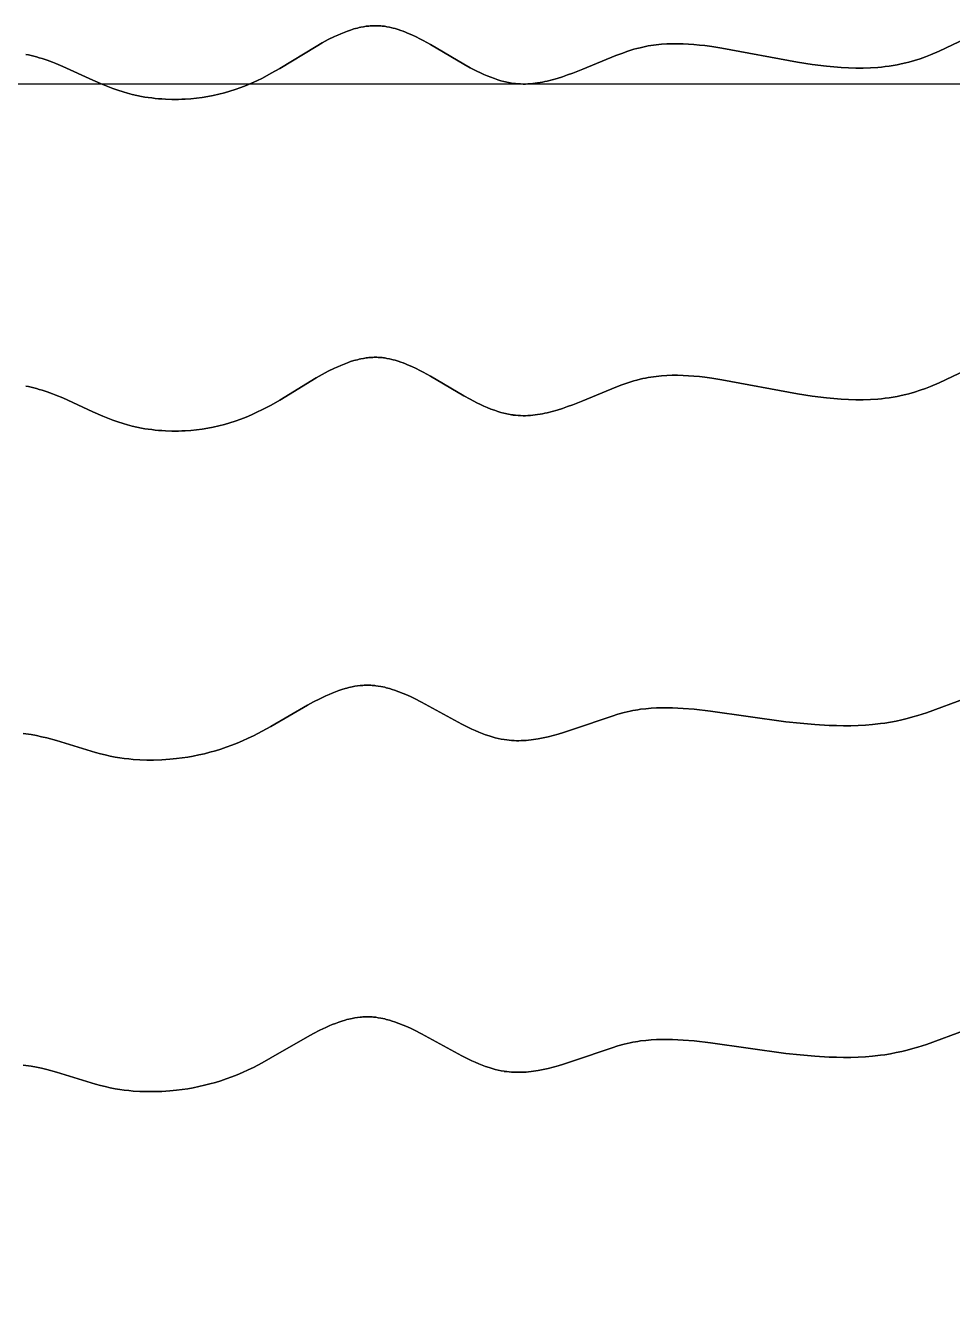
# Model space of a CAD drawing. Header units: feet. Extents: x 0 to 1.5, y 93.18 to 96.08.
# Drawn here: x 0.1875 to 0.375, y 95.752 to 96.0117 of the extents above; entities that cross this region are included whole.
import ezdxf

# ---------------------------------------------------------------- set-up
doc = ezdxf.new("R2010")
doc.units = ezdxf.units.FT
doc.header["$MEASUREMENT"] = 0
doc.layers.add('Default', color=7, linetype='Continuous', true_color=0x000000)

msp = doc.modelspace()

# ---------------------------------------------------------------- linework, layer by layer
at = {"layer": 'Default'}
for points in [[(0.1875, 96.00592), (0.18806, 96.00582), (0.18862, 96.0057), (0.18917, 96.00556), (0.18972, 96.00542), (0.19026, 96.00526), (0.19081, 96.0051), (0.19188, 96.00474), (0.19295, 96.00434), (0.19362, 96.00408), (0.195, 96.00351), (0.2011, 96.00072), (0.20309, 95.99985), (0.2041, 95.99943), (0.20512, 95.99904), (0.20615, 95.99867), (0.2072, 95.99833), (0.20812, 95.99807), (0.20905, 95.99783), (0.20999, 95.99761), (0.21094, 95.99742), (0.21162, 95.9973), (0.21231, 95.9972), (0.213, 95.99711), (0.2137, 95.99703), (0.21439, 95.99696), (0.21508, 95.99691), (0.21578, 95.99687), (0.2171, 95.99682), (0.21845, 95.99682), (0.21913, 95.99684), (0.2198, 95.99687), (0.22094, 95.99695), (0.22208, 95.99706), (0.22322, 95.99721), (0.22435, 95.99739), (0.22547, 95.99761), (0.22659, 95.99786), (0.2277, 95.99814), (0.2288, 95.99846), (0.22991, 95.99882), (0.23102, 95.99921), (0.23212, 95.99964), (0.2332, 96.0001), (0.2343, 96.00061), (0.23539, 96.00115), (0.23716, 96.0021), (0.2389, 96.00309), (0.24629, 96.00756), (0.24751, 96.00826), (0.24874, 96.00892), (0.24999, 96.00954), (0.25063, 96.00983), (0.25128, 96.01012), (0.25193, 96.01038), (0.25259, 96.01063), (0.25325, 96.01086), (0.25391, 96.01107), (0.25426, 96.01117), (0.25462, 96.01126), (0.25497, 96.01134), (0.25532, 96.01142), (0.25586, 96.01152), (0.25613, 96.01157), (0.2564, 96.01161), (0.25667, 96.01164), (0.25694, 96.01167), (0.25721, 96.0117), (0.25747, 96.01172), (0.25775, 96.01173), (0.25802, 96.01174), (0.25829, 96.01174), (0.25856, 96.01174), (0.25883, 96.01173), (0.2591, 96.01172), (0.25937, 96.0117), (0.25965, 96.01167), (0.25989, 96.01164), (0.26013, 96.01161), (0.26037, 96.01157), (0.26061, 96.01153), (0.26109, 96.01144), (0.26156, 96.01133), (0.26189, 96.01124), (0.26223, 96.01115), (0.26288, 96.01095), (0.26343, 96.01076), (0.26388, 96.0106), (0.26433, 96.01043), (0.26477, 96.01025), (0.26565, 96.00986), (0.26651, 96.00946), (0.26723, 96.0091), (0.26795, 96.00872), (0.26938, 96.00793), (0.27614, 96.00398), (0.27747, 96.00324), (0.27882, 96.00254), (0.27951, 96.0022), (0.28021, 96.00188), (0.28091, 96.00157), (0.28162, 96.00129), (0.28234, 96.00102), (0.28306, 96.00078), (0.28366, 96.00059), (0.28428, 96.00043), (0.28458, 96.00035), (0.28489, 96.00028), (0.2852, 96.00022), (0.28552, 96.00016), (0.28581, 96.00011), (0.28611, 96.00007), (0.28614, 96.00006), (0.28664, 96.00001), (0.28714, 95.99997), (0.28764, 95.99994), (0.28813, 95.99993), (0.28863, 95.99993), (0.28912, 95.99995), (0.28962, 95.99998), (0.29011, 96.00003), (0.2906, 96.00009), (0.29109, 96.00015), (0.29158, 96.00023), (0.29207, 96.00032), (0.29256, 96.00042), (0.29304, 96.00053), (0.29401, 96.00078), (0.29505, 96.00107), (0.2961, 96.0014), (0.29714, 96.00176), (0.29818, 96.00214), (0.30024, 96.00295), (0.3069, 96.00569), (0.30811, 96.00614), (0.30933, 96.00657), (0.30995, 96.00677), (0.31057, 96.00696), (0.31119, 96.00713), (0.31182, 96.00729), (0.31236, 96.00742), (0.3129, 96.00753), (0.31343, 96.00764), (0.31397, 96.00773), (0.31451, 96.00781), (0.31505, 96.00788), (0.3156, 96.00794), (0.31614, 96.00799), (0.31723, 96.00806), (0.31832, 96.0081), (0.31941, 96.0081), (0.32051, 96.00808), (0.32162, 96.00802), (0.32273, 96.00794), (0.32384, 96.00783), (0.32494, 96.00771), (0.32637, 96.00752), (0.32835, 96.00722), (0.34369, 96.00433), (0.34663, 96.00388), (0.34956, 96.00353), (0.35103, 96.00339), (0.35251, 96.00327), (0.35399, 96.0032), (0.35548, 96.00316), (0.35697, 96.00316), (0.35845, 96.00321), (0.35993, 96.00331), (0.36067, 96.00337), (0.3614, 96.00345), (0.36223, 96.00356), (0.36305, 96.00369), (0.36387, 96.00384), (0.36468, 96.004), (0.36561, 96.00422), (0.36618, 96.00437), (0.36733, 96.0047), (0.36846, 96.00506), (0.36959, 96.00546), (0.37058, 96.00584), (0.37235, 96.00658), (0.38043, 96.0104)], [(0.38043, 96.0104), (0.37235, 96.00658), (0.37058, 96.00584), (0.36959, 96.00546), (0.36846, 96.00506), (0.36733, 96.0047), (0.36618, 96.00437), (0.36561, 96.00422), (0.36468, 96.004), (0.36387, 96.00384), (0.36305, 96.00369), (0.36223, 96.00356), (0.3614, 96.00345), (0.36067, 96.00337), (0.35993, 96.00331), (0.35845, 96.00321), (0.35697, 96.00316), (0.35548, 96.00316), (0.35399, 96.0032), (0.35251, 96.00327), (0.35103, 96.00339), (0.34956, 96.00353), (0.34663, 96.00388), (0.34369, 96.00433), (0.32835, 96.00722), (0.32637, 96.00752), (0.32494, 96.00771), (0.32384, 96.00783), (0.32273, 96.00794), (0.32162, 96.00802), (0.32051, 96.00808), (0.31941, 96.0081), (0.31832, 96.0081), (0.31723, 96.00806), (0.31614, 96.00799), (0.3156, 96.00794), (0.31505, 96.00788), (0.31451, 96.00781), (0.31397, 96.00773), (0.31343, 96.00764), (0.3129, 96.00753), (0.31236, 96.00742), (0.31182, 96.00729), (0.31119, 96.00713), (0.31057, 96.00696), (0.30995, 96.00677), (0.30933, 96.00657), (0.30811, 96.00614), (0.3069, 96.00569), (0.30024, 96.00295), (0.29818, 96.00214), (0.29714, 96.00176), (0.2961, 96.0014), (0.29505, 96.00107), (0.29401, 96.00078), (0.29304, 96.00053), (0.29256, 96.00042), (0.29207, 96.00032), (0.29158, 96.00023), (0.29109, 96.00015), (0.2906, 96.00009), (0.29011, 96.00003), (0.28962, 95.99998), (0.28912, 95.99995), (0.28863, 95.99993), (0.28813, 95.99993), (0.28764, 95.99994), (0.28714, 95.99997), (0.28664, 96.00001), (0.28614, 96.00006), (0.28611, 96.00007), (0.28581, 96.00011), (0.28552, 96.00016), (0.2852, 96.00022), (0.28489, 96.00028), (0.28458, 96.00035), (0.28428, 96.00043), (0.28366, 96.00059), (0.28306, 96.00078), (0.28234, 96.00102), (0.28162, 96.00129), (0.28091, 96.00157), (0.28021, 96.00188), (0.27951, 96.0022), (0.27882, 96.00254), (0.27747, 96.00324), (0.27614, 96.00398), (0.26938, 96.00793), (0.26795, 96.00872), (0.26723, 96.0091), (0.26651, 96.00946), (0.26565, 96.00986), (0.26477, 96.01025), (0.26433, 96.01043), (0.26388, 96.0106), (0.26343, 96.01076), (0.26288, 96.01095), (0.26223, 96.01115), (0.26189, 96.01124), (0.26156, 96.01133), (0.26109, 96.01144), (0.26061, 96.01153), (0.26037, 96.01157), (0.26013, 96.01161), (0.25989, 96.01164), (0.25965, 96.01167), (0.25937, 96.0117), (0.2591, 96.01172), (0.25883, 96.01173), (0.25856, 96.01174), (0.25829, 96.01174), (0.25802, 96.01174), (0.25775, 96.01173), (0.25747, 96.01172), (0.25721, 96.0117), (0.25694, 96.01167), (0.25667, 96.01164), (0.2564, 96.01161), (0.25613, 96.01157), (0.25586, 96.01152), (0.25532, 96.01142), (0.25497, 96.01134), (0.25462, 96.01126), (0.25426, 96.01117), (0.25391, 96.01107), (0.25325, 96.01086), (0.25259, 96.01063), (0.25193, 96.01038), (0.25128, 96.01012), (0.25063, 96.00983), (0.24999, 96.00954), (0.24874, 96.00892), (0.24751, 96.00826), (0.24629, 96.00756), (0.2389, 96.00309), (0.23716, 96.0021), (0.23539, 96.00115), (0.2343, 96.00061), (0.2332, 96.0001), (0.23212, 95.99964), (0.23102, 95.99921), (0.22991, 95.99882), (0.2288, 95.99846), (0.2277, 95.99814), (0.22659, 95.99786), (0.22547, 95.99761), (0.22435, 95.99739), (0.22322, 95.99721), (0.22208, 95.99706), (0.22094, 95.99695), (0.2198, 95.99687), (0.21913, 95.99684), (0.21845, 95.99682), (0.2171, 95.99682), (0.21578, 95.99687), (0.21508, 95.99691), (0.21439, 95.99696), (0.2137, 95.99703), (0.213, 95.99711), (0.21231, 95.9972), (0.21162, 95.9973), (0.21094, 95.99742), (0.20999, 95.99761), (0.20905, 95.99783), (0.20812, 95.99807), (0.2072, 95.99833), (0.20615, 95.99867), (0.20512, 95.99904), (0.2041, 95.99943), (0.20309, 95.99985), (0.2011, 96.00072), (0.195, 96.00351), (0.19362, 96.00408), (0.19295, 96.00434), (0.19188, 96.00474), (0.19081, 96.0051), (0.19026, 96.00526), (0.18972, 96.00542), (0.18917, 96.00556), (0.18862, 96.0057), (0.18806, 96.00582), (0.1875, 96.00592)], [(0.1875, 95.93881), (0.18806, 95.9387), (0.18862, 95.93858), (0.18917, 95.93845), (0.18972, 95.93831), (0.19026, 95.93815), (0.19081, 95.93798), (0.19188, 95.93762), (0.19295, 95.93723), (0.19362, 95.93697), (0.195, 95.9364), (0.2011, 95.93361), (0.20309, 95.93273), (0.2041, 95.93232), (0.20512, 95.93193), (0.20615, 95.93156), (0.2072, 95.93122), (0.20812, 95.93095), (0.20905, 95.93071), (0.20999, 95.9305), (0.21094, 95.93031), (0.21162, 95.93019), (0.21231, 95.93009), (0.213, 95.92999), (0.2137, 95.92991), (0.21439, 95.92985), (0.21508, 95.92979), (0.21578, 95.92975), (0.2171, 95.92971), (0.21845, 95.92971), (0.21913, 95.92973), (0.2198, 95.92976), (0.22094, 95.92983), (0.22208, 95.92995), (0.22322, 95.9301), (0.22435, 95.93028), (0.22547, 95.9305), (0.22659, 95.93075), (0.2277, 95.93103), (0.2288, 95.93135), (0.22991, 95.93171), (0.23102, 95.9321), (0.23212, 95.93253), (0.2332, 95.93299), (0.2343, 95.9335), (0.23539, 95.93404), (0.23716, 95.93498), (0.2389, 95.93598), (0.24629, 95.94045), (0.24751, 95.94115), (0.24874, 95.9418), (0.24999, 95.94243), (0.25063, 95.94272), (0.25128, 95.943), (0.25193, 95.94327), (0.25259, 95.94352), (0.25325, 95.94375), (0.25391, 95.94396), (0.25426, 95.94405), (0.25462, 95.94415), (0.25497, 95.94423), (0.25532, 95.94431), (0.25586, 95.94441), (0.25613, 95.94446), (0.2564, 95.9445), (0.25667, 95.94453), (0.25694, 95.94456), (0.25721, 95.94458), (0.25747, 95.9446), (0.25775, 95.94462), (0.25802, 95.94463), (0.25829, 95.94463), (0.25856, 95.94463), (0.25883, 95.94462), (0.2591, 95.9446), (0.25937, 95.94458), (0.25965, 95.94456), (0.25989, 95.94453), (0.26013, 95.9445), (0.26037, 95.94446), (0.26061, 95.94442), (0.26109, 95.94433), (0.26156, 95.94422), (0.26189, 95.94413), (0.26223, 95.94404), (0.26288, 95.94384), (0.26343, 95.94365), (0.26388, 95.94349), (0.26433, 95.94331), (0.26477, 95.94313), (0.26565, 95.94275), (0.26651, 95.94234), (0.26723, 95.94199), (0.26795, 95.94161), (0.26938, 95.94082), (0.27614, 95.93686), (0.27747, 95.93613), (0.27882, 95.93543), (0.27951, 95.93509), (0.28021, 95.93477), (0.28091, 95.93446), (0.28162, 95.93417), (0.28234, 95.93391), (0.28306, 95.93366), (0.28366, 95.93348), (0.28428, 95.93331), (0.28458, 95.93324), (0.28489, 95.93317), (0.2852, 95.93311), (0.28552, 95.93305), (0.28581, 95.933), (0.28611, 95.93296), (0.28614, 95.93295), (0.28664, 95.93289), (0.28714, 95.93285), (0.28764, 95.93283), (0.28813, 95.93282), (0.28863, 95.93282), (0.28912, 95.93284), (0.28962, 95.93287), (0.29011, 95.93292), (0.2906, 95.93297), (0.29109, 95.93304), (0.29158, 95.93312), (0.29207, 95.93321), (0.29256, 95.93331), (0.29304, 95.93342), (0.29401, 95.93366), (0.29505, 95.93396), (0.2961, 95.93429), (0.29714, 95.93465), (0.29818, 95.93503), (0.30024, 95.93584), (0.3069, 95.93858), (0.30811, 95.93903), (0.30933, 95.93946), (0.30995, 95.93966), (0.31057, 95.93985), (0.31119, 95.94002), (0.31182, 95.94018), (0.31236, 95.94031), (0.3129, 95.94042), (0.31343, 95.94052), (0.31397, 95.94062), (0.31451, 95.9407), (0.31505, 95.94077), (0.3156, 95.94083), (0.31614, 95.94088), (0.31723, 95.94095), (0.31832, 95.94099), (0.31941, 95.94099), (0.32051, 95.94096), (0.32162, 95.94091), (0.32273, 95.94082), (0.32384, 95.94072), (0.32494, 95.94059), (0.32637, 95.94041), (0.32835, 95.9401), (0.34369, 95.93722), (0.34663, 95.93677), (0.34956, 95.93641), (0.35103, 95.93627), (0.35251, 95.93616), (0.35399, 95.93609), (0.35548, 95.93605), (0.35697, 95.93605), (0.35845, 95.9361), (0.35993, 95.93619), (0.36067, 95.93626), (0.3614, 95.93634), (0.36223, 95.93645), (0.36305, 95.93658), (0.36387, 95.93673), (0.36468, 95.93689), (0.36561, 95.93711), (0.36618, 95.93726), (0.36733, 95.93758), (0.36846, 95.93795), (0.36959, 95.93835), (0.37058, 95.93873), (0.37235, 95.93946), (0.38043, 95.94329)], [(0.38043, 95.94329), (0.37235, 95.93946), (0.37058, 95.93873), (0.36959, 95.93835), (0.36846, 95.93795), (0.36733, 95.93758), (0.36618, 95.93726), (0.36561, 95.93711), (0.36468, 95.93689), (0.36387, 95.93673), (0.36305, 95.93658), (0.36223, 95.93645), (0.3614, 95.93634), (0.36067, 95.93626), (0.35993, 95.93619), (0.35845, 95.9361), (0.35697, 95.93605), (0.35548, 95.93605), (0.35399, 95.93609), (0.35251, 95.93616), (0.35103, 95.93627), (0.34956, 95.93641), (0.34663, 95.93677), (0.34369, 95.93722), (0.32835, 95.9401), (0.32637, 95.94041), (0.32494, 95.94059), (0.32384, 95.94072), (0.32273, 95.94082), (0.32162, 95.94091), (0.32051, 95.94096), (0.31941, 95.94099), (0.31832, 95.94099), (0.31723, 95.94095), (0.31614, 95.94088), (0.3156, 95.94083), (0.31505, 95.94077), (0.31451, 95.9407), (0.31397, 95.94062), (0.31343, 95.94052), (0.3129, 95.94042), (0.31236, 95.94031), (0.31182, 95.94018), (0.31119, 95.94002), (0.31057, 95.93985), (0.30995, 95.93966), (0.30933, 95.93946), (0.30811, 95.93903), (0.3069, 95.93858), (0.30024, 95.93584), (0.29818, 95.93503), (0.29714, 95.93465), (0.2961, 95.93429), (0.29505, 95.93396), (0.29401, 95.93366), (0.29304, 95.93342), (0.29256, 95.93331), (0.29207, 95.93321), (0.29158, 95.93312), (0.29109, 95.93304), (0.2906, 95.93297), (0.29011, 95.93292), (0.28962, 95.93287), (0.28912, 95.93284), (0.28863, 95.93282), (0.28813, 95.93282), (0.28764, 95.93283), (0.28714, 95.93285), (0.28664, 95.93289), (0.28614, 95.93295), (0.28611, 95.93296), (0.28581, 95.933), (0.28552, 95.93305), (0.2852, 95.93311), (0.28489, 95.93317), (0.28458, 95.93324), (0.28428, 95.93331), (0.28366, 95.93348), (0.28306, 95.93366), (0.28234, 95.93391), (0.28162, 95.93417), (0.28091, 95.93446), (0.28021, 95.93477), (0.27951, 95.93509), (0.27882, 95.93543), (0.27747, 95.93613), (0.27614, 95.93686), (0.26938, 95.94082), (0.26795, 95.94161), (0.26723, 95.94199), (0.26651, 95.94234), (0.26565, 95.94275), (0.26477, 95.94313), (0.26433, 95.94331), (0.26388, 95.94349), (0.26343, 95.94365), (0.26288, 95.94384), (0.26223, 95.94404), (0.26189, 95.94413), (0.26156, 95.94422), (0.26109, 95.94433), (0.26061, 95.94442), (0.26037, 95.94446), (0.26013, 95.9445), (0.25989, 95.94453), (0.25965, 95.94456), (0.25937, 95.94458), (0.2591, 95.9446), (0.25883, 95.94462), (0.25856, 95.94463), (0.25829, 95.94463), (0.25802, 95.94463), (0.25775, 95.94462), (0.25747, 95.9446), (0.25721, 95.94458), (0.25694, 95.94456), (0.25667, 95.94453), (0.2564, 95.9445), (0.25613, 95.94446), (0.25586, 95.94441), (0.25532, 95.94431), (0.25497, 95.94423), (0.25462, 95.94415), (0.25426, 95.94405), (0.25391, 95.94396), (0.25325, 95.94375), (0.25259, 95.94352), (0.25193, 95.94327), (0.25128, 95.943), (0.25063, 95.94272), (0.24999, 95.94243), (0.24874, 95.9418), (0.24751, 95.94115), (0.24629, 95.94045), (0.2389, 95.93598), (0.23716, 95.93498), (0.23539, 95.93404), (0.2343, 95.9335), (0.2332, 95.93299), (0.23212, 95.93253), (0.23102, 95.9321), (0.22991, 95.93171), (0.2288, 95.93135), (0.2277, 95.93103), (0.22659, 95.93075), (0.22547, 95.9305), (0.22435, 95.93028), (0.22322, 95.9301), (0.22208, 95.92995), (0.22094, 95.92983), (0.2198, 95.92976), (0.21913, 95.92973), (0.21845, 95.92971), (0.2171, 95.92971), (0.21578, 95.92975), (0.21508, 95.92979), (0.21439, 95.92985), (0.2137, 95.92991), (0.213, 95.92999), (0.21231, 95.93009), (0.21162, 95.93019), (0.21094, 95.93031), (0.20999, 95.9305), (0.20905, 95.93071), (0.20812, 95.93095), (0.2072, 95.93122), (0.20615, 95.93156), (0.20512, 95.93193), (0.2041, 95.93232), (0.20309, 95.93273), (0.2011, 95.93361), (0.195, 95.9364), (0.19362, 95.93697), (0.19295, 95.93723), (0.19188, 95.93762), (0.19081, 95.93798), (0.19026, 95.93815), (0.18972, 95.93831), (0.18917, 95.93845), (0.18862, 95.93858), (0.18806, 95.9387), (0.1875, 95.93881)], [(0.18702, 95.8685), (0.18755, 95.86843), (0.18861, 95.86828), (0.18967, 95.86809), (0.19073, 95.86786), (0.19178, 95.86762), (0.19376, 95.86709), (0.20164, 95.86468), (0.20261, 95.86441), (0.2036, 95.86416), (0.20459, 95.86394), (0.20561, 95.86374), (0.20652, 95.86358), (0.20743, 95.86345), (0.20835, 95.86335), (0.20927, 95.86326), (0.21063, 95.86318), (0.21199, 95.86314), (0.21336, 95.86314), (0.21504, 95.8632), (0.21668, 95.8633), (0.21802, 95.86343), (0.21915, 95.86357), (0.22029, 95.86374), (0.22142, 95.86394), (0.22255, 95.86417), (0.22367, 95.86442), (0.22478, 95.8647), (0.22588, 95.86501), (0.22698, 95.86535), (0.2281, 95.86572), (0.22921, 95.86613), (0.2303, 95.86656), (0.23139, 95.86702), (0.2325, 95.86753), (0.23359, 95.86806), (0.23536, 95.86898), (0.23711, 95.86995), (0.24453, 95.87426), (0.24576, 95.87492), (0.247, 95.87555), (0.24825, 95.87615), (0.24889, 95.87643), (0.24953, 95.8767), (0.25018, 95.87696), (0.25084, 95.8772), (0.2515, 95.87742), (0.25216, 95.87762), (0.25251, 95.87771), (0.25286, 95.8778), (0.25322, 95.87788), (0.25357, 95.87796), (0.25411, 95.87806), (0.25464, 95.87814), (0.25518, 95.87821), (0.25545, 95.87823), (0.25572, 95.87825), (0.25599, 95.87827), (0.25626, 95.87828), (0.25653, 95.87829), (0.2568, 95.87829), (0.25707, 95.87828), (0.25735, 95.87827), (0.25762, 95.87825), (0.25789, 95.87823), (0.25813, 95.87821), (0.25837, 95.87818), (0.25885, 95.87811), (0.25933, 95.87803), (0.2598, 95.87793), (0.26014, 95.87785), (0.26047, 95.87777), (0.26113, 95.87759), (0.26167, 95.87742), (0.26212, 95.87727), (0.26301, 95.87695), (0.26389, 95.8766), (0.26475, 95.87623), (0.26547, 95.8759), (0.26619, 95.87556), (0.26762, 95.87483), (0.27573, 95.8704), (0.27708, 95.86973), (0.27776, 95.8694), (0.27846, 95.86909), (0.27916, 95.86879), (0.27986, 95.86851), (0.28057, 95.86825), (0.28128, 95.86801), (0.28189, 95.86782), (0.2825, 95.86765), (0.28311, 95.8675), (0.28373, 95.86737), (0.28432, 95.86726), (0.28435, 95.86726), (0.28485, 95.86719), (0.28534, 95.86713), (0.28583, 95.86709), (0.28632, 95.86706), (0.28681, 95.86705), (0.2873, 95.86705), (0.28779, 95.86706), (0.28828, 95.86708), (0.28877, 95.86711), (0.28926, 95.86716), (0.28975, 95.86721), (0.29023, 95.86728), (0.29072, 95.86735), (0.29121, 95.86743), (0.29218, 95.86762), (0.29321, 95.86785), (0.29424, 95.86811), (0.29527, 95.86839), (0.2963, 95.8687), (0.29834, 95.86936), (0.30614, 95.87204), (0.30735, 95.87241), (0.30857, 95.87274), (0.30918, 95.87289), (0.30979, 95.87303), (0.31033, 95.87313), (0.31086, 95.87323), (0.31139, 95.87332), (0.31192, 95.8734), (0.31299, 95.87352), (0.31406, 95.87362), (0.31513, 95.87368), (0.31621, 95.87371), (0.31729, 95.87371), (0.31837, 95.87369), (0.31946, 95.87365), (0.32056, 95.87358), (0.32274, 95.87341), (0.3261, 95.87303), (0.34132, 95.87089), (0.34424, 95.87057), (0.34715, 95.87032), (0.35007, 95.87015), (0.35154, 95.8701), (0.35301, 95.87008), (0.35448, 95.87009), (0.35595, 95.87013), (0.35741, 95.87021), (0.35886, 95.87033), (0.3605, 95.87051), (0.36131, 95.87062), (0.36247, 95.87081), (0.36361, 95.87103), (0.36475, 95.87128), (0.36588, 95.87155), (0.367, 95.87186), (0.36799, 95.87215), (0.36975, 95.87271), (0.37779, 95.87566)], [(0.37779, 95.87566), (0.36975, 95.87271), (0.36799, 95.87215), (0.367, 95.87186), (0.36588, 95.87155), (0.36475, 95.87128), (0.36361, 95.87103), (0.36247, 95.87081), (0.36131, 95.87062), (0.3605, 95.87051), (0.35886, 95.87033), (0.35741, 95.87021), (0.35595, 95.87013), (0.35448, 95.87009), (0.35301, 95.87008), (0.35154, 95.8701), (0.35007, 95.87015), (0.34715, 95.87032), (0.34424, 95.87057), (0.34132, 95.87089), (0.3261, 95.87303), (0.32274, 95.87341), (0.32056, 95.87358), (0.31946, 95.87365), (0.31837, 95.87369), (0.31729, 95.87371), (0.31621, 95.87371), (0.31513, 95.87368), (0.31406, 95.87362), (0.31299, 95.87352), (0.31192, 95.8734), (0.31139, 95.87332), (0.31086, 95.87323), (0.31033, 95.87313), (0.30979, 95.87303), (0.30918, 95.87289), (0.30857, 95.87274), (0.30735, 95.87241), (0.30614, 95.87204), (0.29834, 95.86936), (0.2963, 95.8687), (0.29527, 95.86839), (0.29424, 95.86811), (0.29321, 95.86785), (0.29218, 95.86762), (0.29121, 95.86743), (0.29072, 95.86735), (0.29023, 95.86728), (0.28975, 95.86721), (0.28926, 95.86716), (0.28877, 95.86711), (0.28828, 95.86708), (0.28779, 95.86706), (0.2873, 95.86705), (0.28681, 95.86705), (0.28632, 95.86706), (0.28583, 95.86709), (0.28534, 95.86713), (0.28485, 95.86719), (0.28435, 95.86726), (0.28432, 95.86726), (0.28373, 95.86737), (0.28311, 95.8675), (0.2825, 95.86765), (0.28189, 95.86782), (0.28128, 95.86801), (0.28057, 95.86825), (0.27986, 95.86851), (0.27916, 95.86879), (0.27846, 95.86909), (0.27776, 95.8694), (0.27708, 95.86973), (0.27573, 95.8704), (0.26762, 95.87483), (0.26619, 95.87556), (0.26547, 95.8759), (0.26475, 95.87623), (0.26389, 95.8766), (0.26301, 95.87695), (0.26212, 95.87727), (0.26167, 95.87742), (0.26113, 95.87759), (0.26047, 95.87777), (0.26014, 95.87785), (0.2598, 95.87793), (0.25933, 95.87803), (0.25885, 95.87811), (0.25837, 95.87818), (0.25813, 95.87821), (0.25789, 95.87823), (0.25762, 95.87825), (0.25735, 95.87827), (0.25707, 95.87828), (0.2568, 95.87829), (0.25653, 95.87829), (0.25626, 95.87828), (0.25599, 95.87827), (0.25572, 95.87825), (0.25545, 95.87823), (0.25518, 95.87821), (0.25464, 95.87814), (0.25411, 95.87806), (0.25357, 95.87796), (0.25322, 95.87788), (0.25286, 95.8778), (0.25251, 95.87771), (0.25216, 95.87762), (0.2515, 95.87742), (0.25084, 95.8772), (0.25018, 95.87696), (0.24953, 95.8767), (0.24889, 95.87643), (0.24825, 95.87615), (0.247, 95.87555), (0.24576, 95.87492), (0.24453, 95.87426), (0.23711, 95.86995), (0.23536, 95.86898), (0.23359, 95.86806), (0.2325, 95.86753), (0.23139, 95.86702), (0.2303, 95.86656), (0.22921, 95.86613), (0.2281, 95.86572), (0.22698, 95.86535), (0.22588, 95.86501), (0.22478, 95.8647), (0.22367, 95.86442), (0.22255, 95.86417), (0.22142, 95.86394), (0.22029, 95.86374), (0.21915, 95.86357), (0.21802, 95.86343), (0.21668, 95.8633), (0.21504, 95.8632), (0.21336, 95.86314), (0.21199, 95.86314), (0.21063, 95.86318), (0.20927, 95.86326), (0.20835, 95.86335), (0.20743, 95.86345), (0.20652, 95.86358), (0.20561, 95.86374), (0.20459, 95.86394), (0.2036, 95.86416), (0.20261, 95.86441), (0.20164, 95.86468), (0.19376, 95.86709), (0.19178, 95.86762), (0.19073, 95.86786), (0.18967, 95.86809), (0.18861, 95.86828), (0.18755, 95.86843), (0.18702, 95.8685)], [(0.18702, 95.80138), (0.18755, 95.80132), (0.18861, 95.80116), (0.18967, 95.80097), (0.19073, 95.80075), (0.19178, 95.8005), (0.19376, 95.79998), (0.20164, 95.79756), (0.20261, 95.7973), (0.2036, 95.79705), (0.20459, 95.79682), (0.20561, 95.79662), (0.20652, 95.79647), (0.20743, 95.79634), (0.20835, 95.79623), (0.20927, 95.79615), (0.21063, 95.79607), (0.21199, 95.79603), (0.21336, 95.79603), (0.21504, 95.79608), (0.21668, 95.79619), (0.21802, 95.79632), (0.21915, 95.79646), (0.22029, 95.79663), (0.22142, 95.79683), (0.22255, 95.79705), (0.22367, 95.79731), (0.22478, 95.79759), (0.22588, 95.7979), (0.22698, 95.79824), (0.2281, 95.79861), (0.22921, 95.79902), (0.2303, 95.79945), (0.23139, 95.79991), (0.2325, 95.80042), (0.23359, 95.80095), (0.23536, 95.80187), (0.23711, 95.80284), (0.24453, 95.80714), (0.24576, 95.80781), (0.247, 95.80844), (0.24825, 95.80904), (0.24889, 95.80932), (0.24953, 95.80959), (0.25018, 95.80985), (0.25084, 95.81008), (0.2515, 95.8103), (0.25216, 95.8105), (0.25251, 95.8106), (0.25286, 95.81069), (0.25322, 95.81077), (0.25357, 95.81085), (0.25411, 95.81095), (0.25464, 95.81103), (0.25518, 95.8111), (0.25545, 95.81112), (0.25572, 95.81114), (0.25599, 95.81116), (0.25626, 95.81117), (0.25653, 95.81117), (0.2568, 95.81117), (0.25707, 95.81117), (0.25735, 95.81116), (0.25762, 95.81114), (0.25789, 95.81112), (0.25813, 95.8111), (0.25837, 95.81107), (0.25885, 95.811), (0.25933, 95.81092), (0.2598, 95.81082), (0.26014, 95.81074), (0.26047, 95.81066), (0.26113, 95.81048), (0.26167, 95.81031), (0.26212, 95.81016), (0.26301, 95.80984), (0.26389, 95.80949), (0.26475, 95.80912), (0.26547, 95.80879), (0.26619, 95.80844), (0.26762, 95.80771), (0.27573, 95.80328), (0.27708, 95.80261), (0.27776, 95.80229), (0.27846, 95.80198), (0.27916, 95.80168), (0.27986, 95.8014), (0.28057, 95.80114), (0.28128, 95.80089), (0.28189, 95.80071), (0.2825, 95.80054), (0.28311, 95.80039), (0.28373, 95.80025), (0.28432, 95.80015), (0.28435, 95.80014), (0.28485, 95.80008), (0.28534, 95.80002), (0.28583, 95.79998), (0.28632, 95.79995), (0.28681, 95.79994), (0.2873, 95.79994), (0.28779, 95.79995), (0.28828, 95.79997), (0.28877, 95.8), (0.28926, 95.80005), (0.28975, 95.8001), (0.29023, 95.80016), (0.29072, 95.80024), (0.29121, 95.80032), (0.29218, 95.8005), (0.29321, 95.80073), (0.29424, 95.80099), (0.29527, 95.80128), (0.2963, 95.80158), (0.29834, 95.80224), (0.30614, 95.80493), (0.30735, 95.8053), (0.30857, 95.80563), (0.30918, 95.80578), (0.30979, 95.80591), (0.31033, 95.80602), (0.31086, 95.80612), (0.31139, 95.80621), (0.31192, 95.80628), (0.31299, 95.80641), (0.31406, 95.80651), (0.31513, 95.80657), (0.31621, 95.8066), (0.31729, 95.8066), (0.31837, 95.80658), (0.31946, 95.80654), (0.32056, 95.80647), (0.32274, 95.80629), (0.3261, 95.80592), (0.34132, 95.80378), (0.34424, 95.80346), (0.34715, 95.8032), (0.35007, 95.80303), (0.35154, 95.80298), (0.35301, 95.80296), (0.35448, 95.80297), (0.35595, 95.80302), (0.35741, 95.8031), (0.35886, 95.80321), (0.3605, 95.8034), (0.36131, 95.80351), (0.36247, 95.8037), (0.36361, 95.80392), (0.36475, 95.80416), (0.36588, 95.80444), (0.367, 95.80475), (0.36799, 95.80504), (0.36975, 95.8056), (0.37779, 95.80855)], [(0.37779, 95.80855), (0.36975, 95.8056), (0.36799, 95.80504), (0.367, 95.80475), (0.36588, 95.80444), (0.36475, 95.80416), (0.36361, 95.80392), (0.36247, 95.8037), (0.36131, 95.80351), (0.3605, 95.8034), (0.35886, 95.80321), (0.35741, 95.8031), (0.35595, 95.80302), (0.35448, 95.80297), (0.35301, 95.80296), (0.35154, 95.80298), (0.35007, 95.80303), (0.34715, 95.8032), (0.34424, 95.80346), (0.34132, 95.80378), (0.3261, 95.80592), (0.32274, 95.80629), (0.32056, 95.80647), (0.31946, 95.80654), (0.31837, 95.80658), (0.31729, 95.8066), (0.31621, 95.8066), (0.31513, 95.80657), (0.31406, 95.80651), (0.31299, 95.80641), (0.31192, 95.80628), (0.31139, 95.80621), (0.31086, 95.80612), (0.31033, 95.80602), (0.30979, 95.80591), (0.30918, 95.80578), (0.30857, 95.80563), (0.30735, 95.8053), (0.30614, 95.80493), (0.29834, 95.80224), (0.2963, 95.80158), (0.29527, 95.80128), (0.29424, 95.80099), (0.29321, 95.80073), (0.29218, 95.8005), (0.29121, 95.80032), (0.29072, 95.80024), (0.29023, 95.80016), (0.28975, 95.8001), (0.28926, 95.80005), (0.28877, 95.8), (0.28828, 95.79997), (0.28779, 95.79995), (0.2873, 95.79994), (0.28681, 95.79994), (0.28632, 95.79995), (0.28583, 95.79998), (0.28534, 95.80002), (0.28485, 95.80008), (0.28435, 95.80014), (0.28432, 95.80015), (0.28373, 95.80025), (0.28311, 95.80039), (0.2825, 95.80054), (0.28189, 95.80071), (0.28128, 95.80089), (0.28057, 95.80114), (0.27986, 95.8014), (0.27916, 95.80168), (0.27846, 95.80198), (0.27776, 95.80229), (0.27708, 95.80261), (0.27573, 95.80328), (0.26762, 95.80771), (0.26619, 95.80844), (0.26547, 95.80879), (0.26475, 95.80912), (0.26389, 95.80949), (0.26301, 95.80984), (0.26212, 95.81016), (0.26167, 95.81031), (0.26113, 95.81048), (0.26047, 95.81066), (0.26014, 95.81074), (0.2598, 95.81082), (0.25933, 95.81092), (0.25885, 95.811), (0.25837, 95.81107), (0.25813, 95.8111), (0.25789, 95.81112), (0.25762, 95.81114), (0.25735, 95.81116), (0.25707, 95.81117), (0.2568, 95.81117), (0.25653, 95.81117), (0.25626, 95.81117), (0.25599, 95.81116), (0.25572, 95.81114), (0.25545, 95.81112), (0.25518, 95.8111), (0.25464, 95.81103), (0.25411, 95.81095), (0.25357, 95.81085), (0.25322, 95.81077), (0.25286, 95.81069), (0.25251, 95.8106), (0.25216, 95.8105), (0.2515, 95.8103), (0.25084, 95.81008), (0.25018, 95.80985), (0.24953, 95.80959), (0.24889, 95.80932), (0.24825, 95.80904), (0.247, 95.80844), (0.24576, 95.80781), (0.24453, 95.80714), (0.23711, 95.80284), (0.23536, 95.80187), (0.23359, 95.80095), (0.2325, 95.80042), (0.23139, 95.79991), (0.2303, 95.79945), (0.22921, 95.79902), (0.2281, 95.79861), (0.22698, 95.79824), (0.22588, 95.7979), (0.22478, 95.79759), (0.22367, 95.79731), (0.22255, 95.79705), (0.22142, 95.79683), (0.22029, 95.79663), (0.21915, 95.79646), (0.21802, 95.79632), (0.21668, 95.79619), (0.21504, 95.79608), (0.21336, 95.79603), (0.21199, 95.79603), (0.21063, 95.79607), (0.20927, 95.79615), (0.20835, 95.79623), (0.20743, 95.79634), (0.20652, 95.79647), (0.20561, 95.79662), (0.20459, 95.79682), (0.2036, 95.79705), (0.20261, 95.7973), (0.20164, 95.79756), (0.19376, 95.79998), (0.19178, 95.8005), (0.19073, 95.80075), (0.18967, 95.80097), (0.18861, 95.80116), (0.18755, 95.80132), (0.18702, 95.80138)]]:
    msp.add_lwpolyline(points, dxfattribs=at)
msp.add_lwpolyline([(0, 96), (1.5, 96), (1.5, 93.33333), (0, 93.33333)], close=True, dxfattribs=at)

doc.saveas('drawing.dxf')
